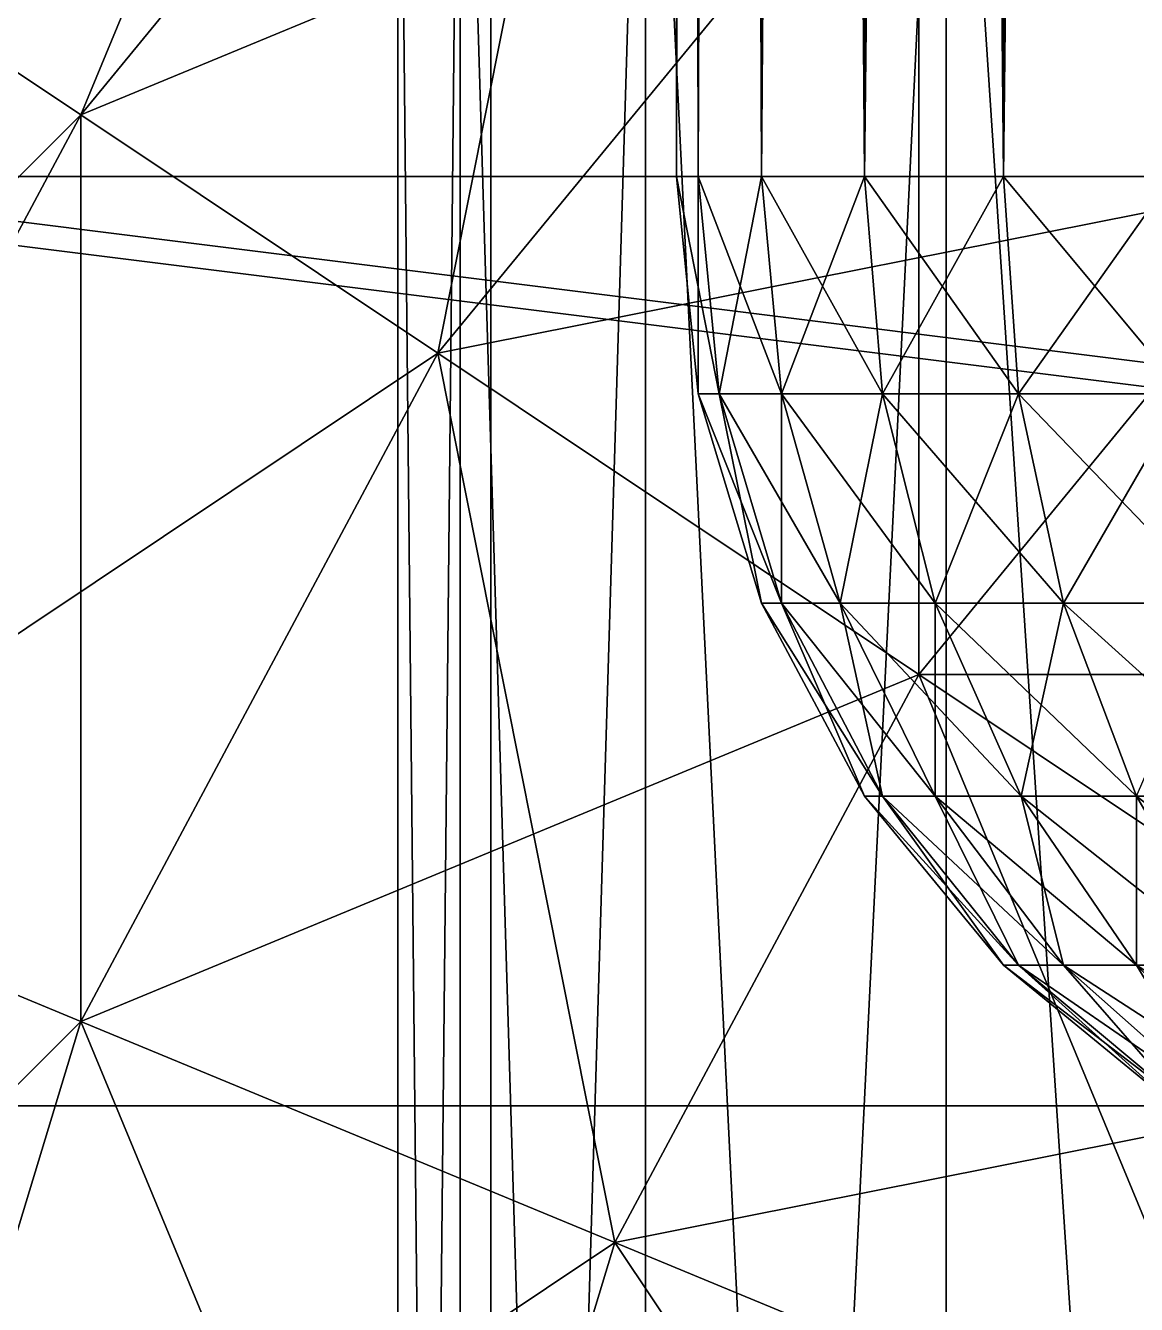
# Model space of a CAD drawing. Header units: millimetres. Extents: x -510 to 550, y -577 to 577.
# Drawn here: x -19 to -7.06, y 402.86 to 416.62 of the extents above; entities that cross this region are included whole.
import ezdxf

# ---------------------------------------------------------------- set-up
doc = ezdxf.new("R2010")
doc.units = ezdxf.units.MM
for name, color, linetype, true_color in [('arm_base_visual_0', 7, 'Continuous', 0xd6dee3), ('grasp_left_pad', 7, 'Continuous', 0x5c6b75), ('link1_visual_1', 7, 'Continuous', 0xd6dee3), ('main_case_cover', 7, 'Continuous', 0xd6dee3), ('main_case_floor_front', 7, 'Continuous', 0xd6dee3), ('reference_link1_joint_cover', 7, 'Continuous', 0xd6dee3), ('structure_left_middle_axle', 7, 'Continuous', 0x5c6b75)]:
    doc.layers.add(name, color=color, linetype=linetype, true_color=true_color)

msp = doc.modelspace()

# ---------------------------------------------------------------- linework, layer by layer
at = {"layer": 'arm_base_visual_0', "true_color": 0xd6dee3}
for points in [[(-14, 356, 180), (54, 424, 180), (54, 356, 180)], [(-14, 356, 180), (-14, 424, 180), (54, 424, 180)], [(-14, 356, 220), (54, 356, 220), (54, 424, 220)], [(-14, 356, 220), (54, 424, 220), (-14, 424, 220)], [(-14, 424, 180), (-14, 356, 180), (-14, 356, 220)], [(-14, 424, 180), (-14, 356, 220), (-14, 424, 220)]]:
    msp.add_3dface(points, dxfattribs=at)
at = {"layer": 'grasp_left_pad', "true_color": 0x5c6b75}
for points in [[(54.895, 405, 395.536), (-25.036, 405, 398.862), (-25.036, 415, 398.862)], [(54.895, 405, 395.536), (-25.036, 415, 398.862), (54.895, 415, 395.536)], [(-22.957, 415, 448.819), (54.895, 415, 395.536), (-25.036, 415, 398.862)], [(56.974, 405, 445.493), (-22.957, 415, 448.819), (-22.957, 405, 448.819)], [(56.974, 405, 445.493), (56.974, 415, 445.493), (-22.957, 415, 448.819)], [(-22.957, 415, 448.819), (56.974, 415, 445.493), (54.895, 415, 395.536)], [(56.974, 405, 445.493), (-22.957, 405, 448.819), (-25.036, 405, 398.862)], [(56.974, 405, 445.493), (-25.036, 405, 398.862), (54.895, 405, 395.536)]]:
    msp.add_3dface(points, dxfattribs=at)
at = {"layer": 'link1_visual_1', "true_color": 0xd6dee3}
for points in [[(-14.676, 424.676, 349.755), (-20.775, 417.245, 349.755), (-18.409, 415.664, 359.134)], [(-14.676, 424.676, 349.755), (-18.409, 415.664, 359.134), (-12.664, 422.664, 359.134)], [(-3.097, 424.567, 367.779), (-9.397, 419.397, 367.779), (-5, 415, 375.355)], [(-12.664, 422.664, 320.866), (-18.409, 415.664, 320.866), (-20.775, 417.245, 330.245)], [(-9.397, 419.397, 312.221), (-18.409, 415.664, 320.866), (-12.664, 422.664, 320.866)], [(-12.664, 422.664, 359.134), (-18.409, 415.664, 359.134), (-14.567, 413.097, 367.779)], [(-12.664, 422.664, 359.134), (-14.567, 413.097, 367.779), (-9.397, 419.397, 367.779)], [(-9.397, 419.397, 312.221), (-14.567, 413.097, 312.221), (-18.409, 415.664, 320.866)], [(-5, 415, 304.645), (-14.567, 413.097, 312.221), (-9.397, 419.397, 312.221)], [(-9.397, 419.397, 367.779), (-14.567, 413.097, 367.779), (-9.397, 409.642, 375.355)], [(0.358, 419.397, 304.645), (-5, 415, 304.645), (-9.397, 419.397, 312.221)], [(-9.397, 419.397, 367.779), (-9.397, 409.642, 375.355), (-5, 415, 375.355)], [(-18.409, 415.664, 320.866), (-25.306, 408.767, 330.245), (-20.775, 417.245, 330.245)], [(-20.775, 417.245, 349.755), (-22.678, 407.678, 359.134), (-18.409, 415.664, 359.134)], [(-18.409, 415.664, 320.866), (-22.678, 407.678, 320.866), (-25.306, 408.767, 330.245)], [(-14.567, 413.097, 312.221), (-22.678, 407.678, 320.866), (-18.409, 415.664, 320.866)], [(-18.409, 415.664, 359.134), (-22.678, 407.678, 359.134), (-18.409, 405.909, 367.779)], [(-18.409, 415.664, 359.134), (-18.409, 405.909, 367.779), (-14.567, 413.097, 367.779)], [(-5, 415, 304.645), (-9.397, 409.642, 304.645), (-14.567, 413.097, 312.221)], [(0.358, 409.642, 298.427), (-9.397, 409.642, 304.645), (-5, 415, 304.645)], [(-5, 415, 375.355), (-9.397, 409.642, 375.355), (-3.097, 405.433, 381.573)], [(-14.567, 413.097, 312.221), (-18.409, 405.909, 312.221), (-22.678, 407.678, 320.866)], [(-9.397, 409.642, 304.645), (-18.409, 405.909, 312.221), (-14.567, 413.097, 312.221)], [(-14.567, 413.097, 367.779), (-18.409, 405.909, 367.779), (-12.664, 403.53, 375.355)], [(-14.567, 413.097, 367.779), (-12.664, 403.53, 375.355), (-9.397, 409.642, 375.355)], [(-9.397, 409.642, 304.645), (-12.664, 403.53, 304.645), (-18.409, 405.909, 312.221)], [(-3.097, 405.433, 298.427), (-12.664, 403.53, 304.645), (-9.397, 409.642, 304.645)], [(-9.397, 409.642, 375.355), (-12.664, 403.53, 375.355), (-5.664, 400.63, 381.573)], [(0.358, 409.642, 298.427), (-3.097, 405.433, 298.427), (-9.397, 409.642, 304.645)], [(-9.397, 409.642, 375.355), (-5.664, 400.63, 381.573), (-3.097, 405.433, 381.573)], [(-18.409, 405.909, 312.221), (-25.306, 399.012, 320.866), (-22.678, 407.678, 320.866)], [(-22.678, 407.678, 359.134), (-20.775, 398.111, 367.779), (-18.409, 405.909, 367.779)], [(-18.409, 405.909, 312.221), (-20.775, 398.111, 312.221), (-25.306, 399.012, 320.866)], [(-12.664, 403.53, 304.645), (-20.775, 398.111, 312.221), (-18.409, 405.909, 312.221)], [(-18.409, 405.909, 367.779), (-20.775, 398.111, 367.779), (-14.676, 396.897, 375.355)], [(-18.409, 405.909, 367.779), (-14.676, 396.897, 375.355), (-12.664, 403.53, 375.355)], [(-3.097, 405.433, 298.427), (-5.664, 400.63, 298.427), (-12.664, 403.53, 304.645)], [(-12.664, 403.53, 304.645), (-14.676, 396.897, 304.645), (-20.775, 398.111, 312.221)], [(-5.664, 400.63, 298.427), (-14.676, 396.897, 304.645), (-12.664, 403.53, 304.645)], [(-12.664, 403.53, 375.355), (-14.676, 396.897, 375.355), (-7.245, 395.419, 381.573)], [(-12.664, 403.53, 375.355), (-7.245, 395.419, 381.573), (-5.664, 400.63, 381.573)]]:
    msp.add_3dface(points, dxfattribs=at)
at = {"layer": 'main_case_cover', "true_color": 0xd6dee3}
for points in [[(-46, 327, 460), (326, 453, 460), (326, 327, 460)], [(-46, 327, 460), (-46, 453, 460), (326, 453, 460)], [(-46, 327, 466), (326, 327, 466), (326, 453, 466)], [(-46, 327, 466), (326, 453, 466), (-46, 453, 466)]]:
    msp.add_3dface(points, dxfattribs=at)
at = {"layer": 'main_case_floor_front', "true_color": 0xd6dee3}
for points in [[(-40, 327, 114), (320, 447, 114), (320, 327, 114)], [(-40, 327, 114), (-40, 447, 114), (320, 447, 114)], [(-40, 327, 120), (320, 327, 120), (320, 447, 120)], [(-40, 327, 120), (320, 447, 120), (-40, 447, 120)]]:
    msp.add_3dface(points, dxfattribs=at)
at = {"layer": 'reference_link1_joint_cover', "true_color": 0xd6dee3}
for points in [[(-14.327, 423, 346.828), (-15, 423, 340), (-15, 357, 340)], [(-14.327, 423, 346.828), (-15, 357, 340), (-14.327, 357, 346.828)], [(-15, 423, 340), (-14.327, 423, 333.172), (-14.327, 357, 333.172)], [(-15, 423, 340), (-14.327, 357, 333.172), (-15, 357, 340)], [(-12.336, 423, 353.394), (-14.327, 423, 346.828), (-14.327, 357, 346.828)], [(-12.336, 423, 353.394), (-14.327, 357, 346.828), (-12.336, 357, 353.394)], [(-14.327, 423, 333.172), (-12.336, 423, 326.606), (-12.336, 357, 326.606)], [(-14.327, 423, 333.172), (-12.336, 357, 326.606), (-14.327, 357, 333.172)], [(-9.101, 423, 359.445), (-12.336, 423, 353.394), (-12.336, 357, 353.394)], [(-9.101, 423, 359.445), (-12.336, 357, 353.394), (-9.101, 357, 359.445)], [(-12.336, 423, 326.606), (-9.101, 423, 320.555), (-9.101, 357, 320.555)], [(-12.336, 423, 326.606), (-9.101, 357, 320.555), (-12.336, 357, 326.606)], [(-4.749, 423, 364.749), (-9.101, 423, 359.445), (-9.101, 357, 359.445)], [(-4.749, 423, 364.749), (-9.101, 357, 359.445), (-4.749, 357, 364.749)], [(-9.101, 423, 320.555), (-4.749, 423, 315.251), (-4.749, 357, 315.251)], [(-9.101, 423, 320.555), (-4.749, 357, 315.251), (-9.101, 357, 320.555)]]:
    msp.add_3dface(points, dxfattribs=at)
at = {"layer": 'structure_left_middle_axle', "true_color": 0x5c6b75}
for points in [[(-11.769, 565, -277.659), (-12, 565, -280), (-12, 415, -280)], [(-11.769, 565, -277.659), (-12, 415, -280), (-11.769, 415, -277.659)], [(-12, 565, -280), (-11.769, 565, -282.341), (-11.769, 415, -282.341)], [(-12, 565, -280), (-11.769, 415, -282.341), (-12, 415, -280)], [(-11.087, 565, -275.408), (-11.769, 565, -277.659), (-11.769, 415, -277.659)], [(-11.087, 565, -275.408), (-11.769, 415, -277.659), (-11.087, 415, -275.408)], [(-11.769, 565, -282.341), (-11.087, 565, -284.592), (-11.087, 415, -284.592)], [(-11.769, 565, -282.341), (-11.087, 415, -284.592), (-11.769, 415, -282.341)], [(-9.978, 565, -273.333), (-11.087, 565, -275.408), (-11.087, 415, -275.408)], [(-9.978, 565, -273.333), (-11.087, 415, -275.408), (-9.978, 415, -273.333)], [(-11.087, 565, -284.592), (-9.978, 565, -286.667), (-9.978, 415, -286.667)], [(-11.087, 565, -284.592), (-9.978, 415, -286.667), (-11.087, 415, -284.592)], [(-8.485, 565, -271.515), (-9.978, 565, -273.333), (-9.978, 415, -273.333)], [(-8.485, 565, -271.515), (-9.978, 415, -273.333), (-8.485, 415, -271.515)], [(-9.978, 565, -286.667), (-8.485, 565, -288.485), (-8.485, 415, -288.485)], [(-9.978, 565, -286.667), (-8.485, 415, -288.485), (-9.978, 415, -286.667)], [(-6.667, 565, -270.022), (-8.485, 565, -271.515), (-8.485, 415, -271.515)], [(-6.667, 565, -270.022), (-8.485, 415, -271.515), (-6.667, 415, -270.022)], [(-8.485, 565, -288.485), (-6.667, 565, -289.978), (-6.667, 415, -289.978)], [(-8.485, 565, -288.485), (-6.667, 415, -289.978), (-8.485, 415, -288.485)], [(-11.769, 415, -277.659), (-12, 415, -280), (-11.769, 412.659, -280)], [(-12, 415, -280), (-11.769, 415, -282.341), (-11.543, 412.659, -282.296)], [(-12, 415, -280), (-11.543, 412.659, -282.296), (-11.769, 412.659, -280)], [(-11.087, 415, -275.408), (-11.769, 415, -277.659), (-11.543, 412.659, -277.704)], [(-11.769, 415, -277.659), (-11.769, 412.659, -280), (-11.543, 412.659, -277.704)], [(-11.769, 415, -282.341), (-11.087, 415, -284.592), (-10.874, 412.659, -284.504)], [(-11.769, 415, -282.341), (-10.874, 412.659, -284.504), (-11.543, 412.659, -282.296)], [(-11.087, 415, -275.408), (-11.543, 412.659, -277.704), (-10.874, 412.659, -275.496)], [(-9.978, 415, -273.333), (-11.087, 415, -275.408), (-10.874, 412.659, -275.496)], [(-11.087, 415, -284.592), (-9.978, 415, -286.667), (-9.786, 412.659, -286.539)], [(-11.087, 415, -284.592), (-9.786, 412.659, -286.539), (-10.874, 412.659, -284.504)], [(-9.978, 415, -273.333), (-10.874, 412.659, -275.496), (-9.786, 412.659, -273.461)], [(-8.485, 415, -271.515), (-9.978, 415, -273.333), (-9.786, 412.659, -273.461)], [(-9.978, 415, -286.667), (-8.485, 415, -288.485), (-8.322, 412.659, -288.322)], [(-9.978, 415, -286.667), (-8.322, 412.659, -288.322), (-9.786, 412.659, -286.539)], [(-8.485, 415, -271.515), (-9.786, 412.659, -273.461), (-8.322, 412.659, -271.678)], [(-6.667, 415, -270.022), (-8.485, 415, -271.515), (-8.322, 412.659, -271.678)], [(-8.485, 415, -288.485), (-6.667, 415, -289.978), (-6.539, 412.659, -289.786)], [(-8.485, 415, -288.485), (-6.539, 412.659, -289.786), (-8.322, 412.659, -288.322)], [(-6.667, 415, -270.022), (-8.322, 412.659, -271.678), (-6.539, 412.659, -270.214)], [(-11.543, 412.659, -277.704), (-11.769, 412.659, -280), (-11.087, 410.408, -280)], [(-11.769, 412.659, -280), (-11.543, 412.659, -282.296), (-10.874, 410.408, -282.163)], [(-11.769, 412.659, -280), (-10.874, 410.408, -282.163), (-11.087, 410.408, -280)], [(-10.874, 412.659, -275.496), (-11.543, 412.659, -277.704), (-10.874, 410.408, -277.837)], [(-11.543, 412.659, -277.704), (-11.087, 410.408, -280), (-10.874, 410.408, -277.837)], [(-11.543, 412.659, -282.296), (-10.874, 412.659, -284.504), (-10.243, 410.408, -284.243)], [(-11.543, 412.659, -282.296), (-10.243, 410.408, -284.243), (-10.874, 410.408, -282.163)], [(-9.786, 412.659, -273.461), (-10.874, 412.659, -275.496), (-10.243, 410.408, -275.757)], [(-10.874, 412.659, -275.496), (-10.874, 410.408, -277.837), (-10.243, 410.408, -275.757)], [(-10.874, 412.659, -284.504), (-9.786, 412.659, -286.539), (-9.218, 410.408, -286.159)], [(-10.874, 412.659, -284.504), (-9.218, 410.408, -286.159), (-10.243, 410.408, -284.243)], [(-9.786, 412.659, -273.461), (-10.243, 410.408, -275.757), (-9.218, 410.408, -273.841)], [(-8.322, 412.659, -271.678), (-9.786, 412.659, -273.461), (-9.218, 410.408, -273.841)], [(-9.786, 412.659, -286.539), (-8.322, 412.659, -288.322), (-7.839, 410.408, -287.839)], [(-9.786, 412.659, -286.539), (-7.839, 410.408, -287.839), (-9.218, 410.408, -286.159)], [(-8.322, 412.659, -271.678), (-9.218, 410.408, -273.841), (-7.839, 410.408, -272.161)], [(-6.539, 412.659, -270.214), (-8.322, 412.659, -271.678), (-7.839, 410.408, -272.161)], [(-8.322, 412.659, -288.322), (-6.539, 412.659, -289.786), (-6.159, 410.408, -289.218)], [(-8.322, 412.659, -288.322), (-6.159, 410.408, -289.218), (-7.839, 410.408, -287.839)], [(-6.539, 412.659, -270.214), (-7.839, 410.408, -272.161), (-6.159, 410.408, -270.782)], [(-10.874, 410.408, -277.837), (-11.087, 410.408, -280), (-9.978, 408.333, -280)], [(-11.087, 410.408, -280), (-10.874, 410.408, -282.163), (-9.786, 408.333, -281.947)], [(-11.087, 410.408, -280), (-9.786, 408.333, -281.947), (-9.978, 408.333, -280)], [(-10.243, 410.408, -275.757), (-10.874, 410.408, -277.837), (-9.786, 408.333, -278.053)], [(-10.874, 410.408, -277.837), (-9.978, 408.333, -280), (-9.786, 408.333, -278.053)], [(-10.874, 410.408, -282.163), (-10.243, 410.408, -284.243), (-9.218, 408.333, -283.818)], [(-10.874, 410.408, -282.163), (-9.218, 408.333, -283.818), (-9.786, 408.333, -281.947)], [(-9.218, 410.408, -273.841), (-10.243, 410.408, -275.757), (-9.218, 408.333, -276.182)], [(-10.243, 410.408, -275.757), (-9.786, 408.333, -278.053), (-9.218, 408.333, -276.182)], [(-10.243, 410.408, -284.243), (-9.218, 410.408, -286.159), (-8.296, 408.333, -285.543)], [(-10.243, 410.408, -284.243), (-8.296, 408.333, -285.543), (-9.218, 408.333, -283.818)], [(-7.839, 410.408, -272.161), (-9.218, 410.408, -273.841), (-8.296, 408.333, -274.457)], [(-9.218, 410.408, -273.841), (-9.218, 408.333, -276.182), (-8.296, 408.333, -274.457)], [(-9.218, 410.408, -286.159), (-7.839, 410.408, -287.839), (-7.055, 408.333, -287.055)], [(-9.218, 410.408, -286.159), (-7.055, 408.333, -287.055), (-8.296, 408.333, -285.543)], [(-7.839, 410.408, -272.161), (-8.296, 408.333, -274.457), (-7.055, 408.333, -272.945)], [(-6.159, 410.408, -270.782), (-7.839, 410.408, -272.161), (-7.055, 408.333, -272.945)], [(-7.839, 410.408, -287.839), (-6.159, 410.408, -289.218), (-5.543, 408.333, -288.296)], [(-7.839, 410.408, -287.839), (-5.543, 408.333, -288.296), (-7.055, 408.333, -287.055)], [(-9.786, 408.333, -278.053), (-9.978, 408.333, -280), (-8.485, 406.515, -280)], [(-9.978, 408.333, -280), (-9.786, 408.333, -281.947), (-8.322, 406.515, -281.655)], [(-9.978, 408.333, -280), (-8.322, 406.515, -281.655), (-8.485, 406.515, -280)], [(-9.218, 408.333, -276.182), (-9.786, 408.333, -278.053), (-8.322, 406.515, -278.345)], [(-9.786, 408.333, -278.053), (-8.485, 406.515, -280), (-8.322, 406.515, -278.345)], [(-9.786, 408.333, -281.947), (-9.218, 408.333, -283.818), (-7.839, 406.515, -283.247)], [(-9.786, 408.333, -281.947), (-7.839, 406.515, -283.247), (-8.322, 406.515, -281.655)], [(-8.296, 408.333, -274.457), (-9.218, 408.333, -276.182), (-7.839, 406.515, -276.753)], [(-9.218, 408.333, -276.182), (-8.322, 406.515, -278.345), (-7.839, 406.515, -276.753)], [(-9.218, 408.333, -283.818), (-8.296, 408.333, -285.543), (-7.055, 406.515, -284.714)], [(-9.218, 408.333, -283.818), (-7.055, 406.515, -284.714), (-7.839, 406.515, -283.247)], [(-7.055, 408.333, -272.945), (-8.296, 408.333, -274.457), (-7.055, 406.515, -275.286)], [(-8.296, 408.333, -274.457), (-7.839, 406.515, -276.753), (-7.055, 406.515, -275.286)], [(-8.296, 408.333, -285.543), (-7.055, 408.333, -287.055), (-6, 406.515, -286)], [(-8.296, 408.333, -285.543), (-6, 406.515, -286), (-7.055, 406.515, -284.714)], [(-7.055, 408.333, -272.945), (-7.055, 406.515, -275.286), (-6, 406.515, -274)], [(-7.055, 408.333, -287.055), (-5.543, 408.333, -288.296), (-4.714, 406.515, -287.055)], [(-7.055, 408.333, -287.055), (-4.714, 406.515, -287.055), (-6, 406.515, -286)], [(-8.322, 406.515, -278.345), (-8.485, 406.515, -280), (-6.667, 405.022, -280)], [(-8.485, 406.515, -280), (-8.322, 406.515, -281.655), (-6.539, 405.022, -281.301)], [(-8.485, 406.515, -280), (-6.539, 405.022, -281.301), (-6.667, 405.022, -280)], [(-7.839, 406.515, -276.753), (-8.322, 406.515, -278.345), (-6.539, 405.022, -278.699)], [(-8.322, 406.515, -278.345), (-6.667, 405.022, -280), (-6.539, 405.022, -278.699)], [(-8.322, 406.515, -281.655), (-7.839, 406.515, -283.247), (-6.159, 405.022, -282.551)], [(-8.322, 406.515, -281.655), (-6.159, 405.022, -282.551), (-6.539, 405.022, -281.301)], [(-7.055, 406.515, -275.286), (-7.839, 406.515, -276.753), (-6.159, 405.022, -277.449)], [(-7.839, 406.515, -276.753), (-6.539, 405.022, -278.699), (-6.159, 405.022, -277.449)], [(-7.839, 406.515, -283.247), (-7.055, 406.515, -284.714), (-5.543, 405.022, -283.704)], [(-7.839, 406.515, -283.247), (-5.543, 405.022, -283.704), (-6.159, 405.022, -282.551)], [(-6, 406.515, -274), (-7.055, 406.515, -275.286), (-5.543, 405.022, -276.296)], [(-7.055, 406.515, -275.286), (-6.159, 405.022, -277.449), (-5.543, 405.022, -276.296)], [(-7.055, 406.515, -284.714), (-6, 406.515, -286), (-4.714, 405.022, -284.714)], [(-7.055, 406.515, -284.714), (-4.714, 405.022, -284.714), (-5.543, 405.022, -283.704)]]:
    msp.add_3dface(points, dxfattribs=at)

doc.saveas('drawing.dxf')
